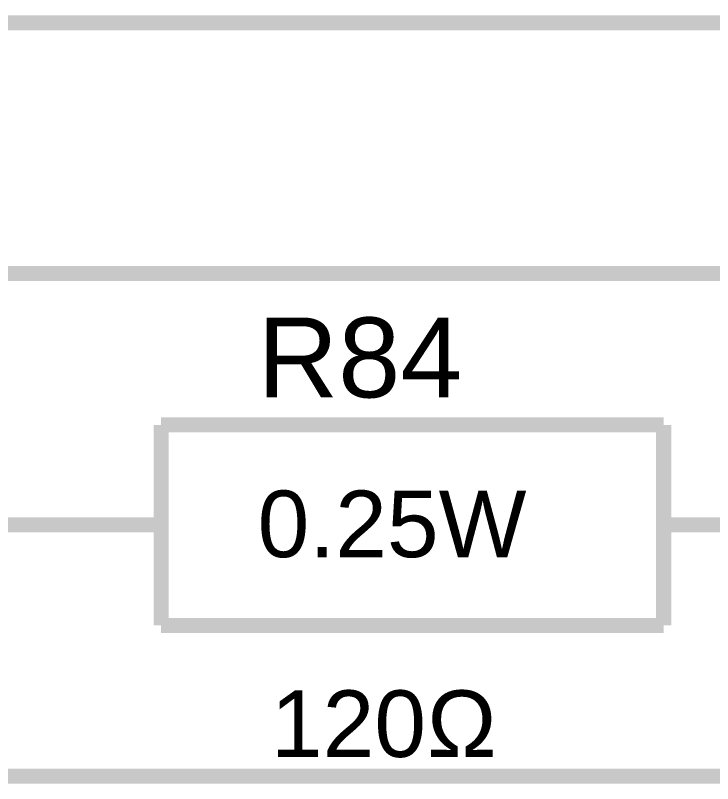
# Model space of a CAD drawing. Header units: millimetres. Extents: x -2024 to 917, y -725 to 13.
# Drawn here: x 746.54 to 760.41, y -408.94 to -393.65 of the extents above; entities that cross this region are included whole.
import ezdxf

# ---------------------------------------------------------------- set-up
doc = ezdxf.new("R2010")
doc.units = ezdxf.units.MM
doc.layers.add('Sheet', color=255, linetype='Continuous')
doc.styles.get("Standard").update_dxf_attribs({"font": 'arial.ttf'})

msp = doc.modelspace()

# ---------------------------------------------------------------- linework, layer by layer
at = {"layer": 'Sheet', "const_width": 0.3}
for points in [[(746.941, -403.787), (744.441, -403.787), (744.441, -398.786), (744.441, -393.802), (771.933, -393.802)], [(744.441, -398.786), (759.437, -398.786)], [(761.936, -398.786), (759.437, -398.786)], [(749.44, -401.8), (749.44, -405.79)], [(749.44, -401.8), (759.437, -401.8)], [(759.437, -401.8), (759.437, -405.79)], [(771.933, -408.787), (744.441, -408.787), (744.441, -403.787)], [(749.44, -403.787), (746.941, -403.787)], [(759.437, -403.787), (761.936, -403.787)], [(749.44, -405.79), (759.437, -405.79)]]:
    msp.add_lwpolyline(points, dxfattribs=at)

# ---------------------------------------------------------------- texts
at = {"layer": 'Sheet'}
for s, height, p in [('R84', 1.5897, (751.36, -401.253)), ('0.25W', 1.3247, (751.36, -404.432)), ('120Ω', 1.3247, (751.624, -408.407))]:
    msp.add_text(s, height=height, dxfattribs=at).set_placement(p)

doc.saveas('drawing.dxf')
